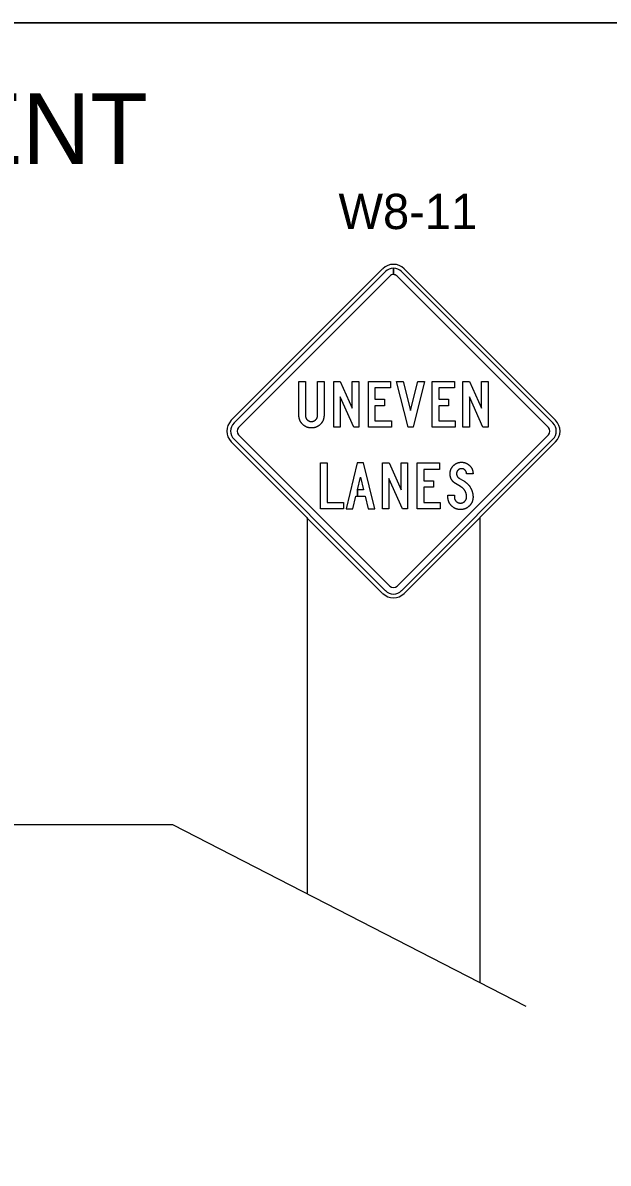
# Model space of a CAD drawing. Extents: x 0 to 32, y 0 to 21.
# Drawn here: x 20.309 to 22.635, y 16.472 to 21 of the extents above; entities that cross this region are included whole.
import ezdxf

# ---------------------------------------------------------------- set-up
doc = ezdxf.new("R2010")
doc.units = 0
for name, color, linetype in [('Default', 7, 'Continuous'), ('Level 1', 7, 'Continuous'), ('Level 63', 7, 'Continuous')]:
    doc.layers.add(name, color=color, linetype=linetype)

msp = doc.modelspace()

# ---------------------------------------------------------------- linework, layer by layer
at = {"layer": 'Default'}
msp.add_lwpolyline([(0, 21), (32, 21), (32, 0), (0, 0)], close=True, dxfattribs=at)
at = {"layer": 'Level 1'}
for p, q in [((21.7392, 20.0232), (21.1379, 19.4218)), ((21.7822, 20.0005), (21.7822, 20.0258)), ((21.7824, 20.0258), (21.7824, 20.0005)), ((22.4265, 19.4218), (21.8251, 20.0232)), ((21.1665, 19.3932), (21.1665, 19.3932)), ((21.1379, 19.3359), (21.7392, 18.7346)), ((21.8251, 18.7346), (22.4265, 19.3359)), ((21.6386, 19.1199), (21.6386, 19.1456)), ((21.6388, 19.1456), (21.6388, 19.1199)), ((21.4386, 19.0353), (21.4386, 17.5419)), ((22.1258, 19.0353), (22.1258, 17.189)), ((17.0037, 17.8163), (20.9041, 17.8163)), ((20.9041, 17.8163), (22.3087, 17.0951))]:
    msp.add_line(p, q, dxfattribs=at)
for points in [[(21.75, 20.0124), (21.1486, 19.4111)], [(21.1665, 19.3932), (21.7679, 19.9945)], [(21.7965, 19.9945), (22.3978, 19.3932)], [(22.4157, 19.4111), (21.8144, 20.0124)], [(21.5063, 19.5764), (21.5063, 19.4411), (21.5063, 19.4401), (21.5062, 19.439), (21.5062, 19.4379), (21.5061, 19.4369), (21.506, 19.4358), (21.5059, 19.4348), (21.5058, 19.4338), (21.5056, 19.4327), (21.5055, 19.4317), (21.5053, 19.4307), (21.5051, 19.4297), (21.5048, 19.4287), (21.5046, 19.4278), (21.5043, 19.4268), (21.504, 19.4258), (21.5037, 19.4249), (21.5034, 19.4239), (21.503, 19.423), (21.5026, 19.422), (21.5022, 19.4211), (21.5018, 19.4202), (21.5014, 19.4193), (21.5009, 19.4184), (21.5005, 19.4175), (21.5, 19.4166), (21.4995, 19.4157), (21.4989, 19.4149), (21.4984, 19.414), (21.4978, 19.4132), (21.4972, 19.4123), (21.4966, 19.4115), (21.4959, 19.4107), (21.4953, 19.4098), (21.4946, 19.409), (21.4939, 19.4082), (21.4932, 19.4074), (21.4925, 19.4067), (21.4917, 19.4059), (21.4909, 19.4051), (21.4902, 19.4044), (21.4894, 19.4037), (21.4886, 19.403), (21.4879, 19.4024), (21.4871, 19.4017), (21.4863, 19.4011), (21.4855, 19.4005), (21.4846, 19.3999), (21.4838, 19.3993), (21.483, 19.3988), (21.4821, 19.3982), (21.4813, 19.3977), (21.4804, 19.3972), (21.4796, 19.3968), (21.4787, 19.3963), (21.4778, 19.3959), (21.4769, 19.3955), (21.476, 19.3951), (21.4751, 19.3947), (21.4742, 19.3943), (21.4733, 19.394), (21.4723, 19.3937), (21.4714, 19.3934), (21.4705, 19.3931), (21.4695, 19.3928), (21.4685, 19.3926), (21.4676, 19.3924), (21.4666, 19.3922), (21.4656, 19.392), (21.4646, 19.3918), (21.4636, 19.3917), (21.4626, 19.3916), (21.4616, 19.3915), (21.4605, 19.3914), (21.4595, 19.3913), (21.4585, 19.3913), (21.4574, 19.3912), (21.4563, 19.3912), (21.4553, 19.3912), (21.4542, 19.3913), (21.4532, 19.3913), (21.4522, 19.3914), (21.4512, 19.3915), (21.4501, 19.3916), (21.4491, 19.3917), (21.4481, 19.3918), (21.4472, 19.392), (21.4462, 19.3922), (21.4452, 19.3924), (21.4442, 19.3926), (21.4433, 19.3928), (21.4423, 19.3931), (21.4414, 19.3934), (21.4404, 19.3937), (21.4395, 19.394), (21.4386, 19.3943), (21.4377, 19.3947), (21.4368, 19.3951), (21.4359, 19.3955), (21.435, 19.3959), (21.4341, 19.3963), (21.4333, 19.3968), (21.4324, 19.3972), (21.4315, 19.3977), (21.4307, 19.3982), (21.4299, 19.3988), (21.429, 19.3993), (21.4282, 19.3999), (21.4274, 19.4005), (21.4266, 19.4011), (21.4258, 19.4017), (21.425, 19.4024), (21.4242, 19.403), (21.4234, 19.4037), (21.4227, 19.4044), (21.4219, 19.4051), (21.4212, 19.4059), (21.4204, 19.4067), (21.4197, 19.4074), (21.4189, 19.4082), (21.4183, 19.409), (21.4176, 19.4098), (21.4169, 19.4107), (21.4163, 19.4115), (21.4157, 19.4123), (21.4151, 19.4132), (21.4145, 19.414), (21.4139, 19.4149), (21.4134, 19.4157), (21.4129, 19.4166), (21.4124, 19.4175), (21.4119, 19.4184), (21.4115, 19.4193), (21.411, 19.4202), (21.4106, 19.4211), (21.4102, 19.422), (21.4098, 19.423), (21.4095, 19.4239), (21.4092, 19.4249), (21.4088, 19.4258), (21.4086, 19.4268), (21.4083, 19.4278), (21.408, 19.4287), (21.4078, 19.4297), (21.4076, 19.4307), (21.4074, 19.4317), (21.4072, 19.4327), (21.4071, 19.4338), (21.4069, 19.4348), (21.4068, 19.4358), (21.4067, 19.4369), (21.4067, 19.4379), (21.4066, 19.439), (21.4066, 19.4401), (21.4066, 19.4411), (21.4066, 19.5764), (21.4323, 19.5764), (21.4323, 19.4411), (21.4323, 19.44), (21.4323, 19.4389), (21.4324, 19.4379), (21.4326, 19.4368), (21.4328, 19.4358), (21.433, 19.4348), (21.4333, 19.4338), (21.4336, 19.4328), (21.434, 19.4318), (21.4344, 19.4309), (21.4349, 19.43), (21.4354, 19.4291), (21.4359, 19.4282), (21.4365, 19.4273), (21.4371, 19.4265), (21.4378, 19.4256), (21.4385, 19.4248), (21.4393, 19.424), (21.44, 19.4233), (21.4408, 19.4226), (21.4416, 19.4219), (21.4424, 19.4213), (21.4432, 19.4208), (21.444, 19.4202), (21.4449, 19.4197), (21.4457, 19.4193), (21.4466, 19.4189), (21.4475, 19.4185), (21.4484, 19.4182), (21.4493, 19.4179), (21.4503, 19.4176), (21.4513, 19.4174), (21.4522, 19.4172), (21.4532, 19.4171), (21.4543, 19.417), (21.4553, 19.4169), (21.4563, 19.4169), (21.4574, 19.4169), (21.4585, 19.417), (21.4596, 19.4171), (21.4607, 19.4172), (21.4617, 19.4174), (21.4627, 19.4177), (21.4637, 19.418), (21.4647, 19.4183), (21.4656, 19.4187), (21.4666, 19.4191), (21.4675, 19.4195), (21.4684, 19.4201), (21.4693, 19.4206), (21.4702, 19.4212), (21.471, 19.4218), (21.4719, 19.4225), (21.4727, 19.4232), (21.4735, 19.424), (21.4743, 19.4248), (21.475, 19.4256), (21.4757, 19.4265), (21.4763, 19.4273), (21.4769, 19.4282), (21.4774, 19.4291), (21.4779, 19.43), (21.4784, 19.4309), (21.4788, 19.4318), (21.4792, 19.4328), (21.4795, 19.4338), (21.4798, 19.4348), (21.4801, 19.4358), (21.4803, 19.4368), (21.4804, 19.4379), (21.4805, 19.4389), (21.4806, 19.44), (21.4806, 19.4411), (21.4806, 19.5764), (21.5063, 19.5764)], [(21.6443, 19.3941), (21.6242, 19.3941), (21.5703, 19.5152), (21.5703, 19.3941), (21.5446, 19.3941), (21.5446, 19.5764), (21.5708, 19.5764), (21.6186, 19.4696), (21.6186, 19.5764), (21.6443, 19.5764), (21.6443, 19.3941)], [(21.7737, 19.3941), (21.6826, 19.3941), (21.6826, 19.5764), (21.7708, 19.5764), (21.7708, 19.5507), (21.7083, 19.5507), (21.7083, 19.5051), (21.7467, 19.5051), (21.7467, 19.4796), (21.7083, 19.4796), (21.7083, 19.4198), (21.7737, 19.4198), (21.7737, 19.3941)], [(21.9053, 19.5764), (21.8598, 19.3941), (21.8399, 19.3941), (21.7944, 19.5764), (21.8209, 19.5764), (21.85, 19.4601), (21.8789, 19.5764), (21.9053, 19.5764)], [(22.0273, 19.3941), (21.9362, 19.3941), (21.9362, 19.5764), (22.0244, 19.5764), (22.0244, 19.5507), (21.9619, 19.5507), (21.9619, 19.5051), (22.0003, 19.5051), (22.0003, 19.4796), (21.9619, 19.4796), (21.9619, 19.4198), (22.0273, 19.4198), (22.0273, 19.3941)], [(22.1578, 19.3941), (22.1377, 19.3941), (22.0838, 19.5152), (22.0838, 19.3941), (22.0581, 19.3941), (22.0581, 19.5764), (22.0843, 19.5764), (22.1321, 19.4696), (22.1321, 19.5764), (22.1578, 19.5764), (22.1578, 19.3941)], [(21.1486, 19.3467), (21.75, 18.7453)], [(21.7679, 18.7632), (21.1665, 19.3646)], [(22.3978, 19.3646), (21.7965, 18.7632)], [(21.8144, 18.7453), (22.4157, 19.3467)], [(21.5836, 19.0702), (21.4925, 19.0702), (21.4925, 19.2524), (21.5182, 19.2524), (21.5182, 19.0958), (21.5836, 19.0958), (21.5836, 19.0702)], [(21.7078, 19.0702), (21.6637, 19.2524), (21.638, 19.2524), (21.5939, 19.0702), (21.6203, 19.0702), (21.6324, 19.1199), (21.6386, 19.1199)], [(21.8383, 19.0702), (21.8182, 19.0702), (21.7642, 19.1912), (21.7642, 19.0702), (21.7386, 19.0702), (21.7386, 19.2524), (21.7648, 19.2524), (21.8126, 19.1456), (21.8126, 19.2524), (21.8383, 19.2524), (21.8383, 19.0702)], [(21.9678, 19.0702), (21.8767, 19.0702), (21.8767, 19.2524), (21.9649, 19.2524), (21.9649, 19.2267), (21.9023, 19.2267), (21.9023, 19.1811), (21.9408, 19.1811), (21.9408, 19.1556), (21.9023, 19.1556), (21.9023, 19.0958), (21.9678, 19.0958), (21.9678, 19.0702)], [(21.9985, 19.1243), (22.0242, 19.1243), (22.0242, 19.1172), (22.0242, 19.1161), (22.0243, 19.115), (22.0244, 19.1139), (22.0246, 19.1128), (22.0248, 19.1118), (22.025, 19.1108), (22.0253, 19.1098), (22.0256, 19.1088), (22.026, 19.1079), (22.0264, 19.1069), (22.0268, 19.106), (22.0273, 19.1051), (22.0279, 19.1042), (22.0285, 19.1033), (22.0291, 19.1025), (22.0298, 19.1016), (22.0305, 19.1008), (22.0312, 19.1), (22.032, 19.0993), (22.0328, 19.0986), (22.0335, 19.098), (22.0343, 19.0974), (22.0352, 19.0968), (22.036, 19.0962), (22.0368, 19.0958), (22.0377, 19.0953), (22.0386, 19.0949), (22.0395, 19.0945), (22.0404, 19.0942), (22.0413, 19.0939), (22.0423, 19.0936), (22.0432, 19.0934), (22.0442, 19.0932), (22.0452, 19.0931), (22.0462, 19.093), (22.0473, 19.0929), (22.0483, 19.0929), (22.0494, 19.0929), (22.0505, 19.093), (22.0516, 19.0931), (22.0526, 19.0933), (22.0537, 19.0935), (22.0547, 19.0937), (22.0557, 19.094), (22.0567, 19.0943), (22.0576, 19.0947), (22.0586, 19.0951), (22.0595, 19.0956), (22.0604, 19.0961), (22.0613, 19.0966), (22.0622, 19.0972), (22.063, 19.0979), (22.0638, 19.0985), (22.0647, 19.0993), (22.0655, 19.1), (22.0662, 19.1008), (22.067, 19.1016), (22.0676, 19.1025), (22.0683, 19.1033), (22.0689, 19.1042), (22.0694, 19.1051), (22.0699, 19.106), (22.0704, 19.1069), (22.0708, 19.1078), (22.0712, 19.1088), (22.0715, 19.1098), (22.0718, 19.1108), (22.072, 19.1118), (22.0722, 19.1128), (22.0724, 19.1139), (22.0725, 19.1149), (22.0726, 19.116), (22.0726, 19.1171), (22.0726, 19.118), (22.0726, 19.1188), (22.0725, 19.1196), (22.0725, 19.1204), (22.0724, 19.1212), (22.0724, 19.122), (22.0723, 19.1228), (22.0722, 19.1236), (22.0721, 19.1243), (22.072, 19.1251), (22.0719, 19.1259), (22.0718, 19.1266), (22.0717, 19.1274), (22.0715, 19.1281), (22.0714, 19.1289), (22.0712, 19.1296), (22.071, 19.1303), (22.0708, 19.1311), (22.0706, 19.1318), (22.0704, 19.1325), (22.0702, 19.1332), (22.07, 19.1339), (22.0697, 19.1346), (22.0695, 19.1353), (22.0692, 19.1359), (22.0689, 19.1366), (22.0686, 19.1373), (22.0683, 19.1379), (22.068, 19.1386), (22.0677, 19.1392), (22.0674, 19.1399), (22.067, 19.1405), (22.0667, 19.1412), (22.0663, 19.1418), (22.0659, 19.1424), (22.0656, 19.143), (22.0652, 19.1436), (22.0648, 19.1442), (22.0643, 19.1448), (22.0639, 19.1454), (22.0635, 19.146), (22.063, 19.1466), (22.0626, 19.1471), (22.0621, 19.1477), (22.0616, 19.1483), (22.0611, 19.1488), (22.0606, 19.1494), (22.0601, 19.1499), (22.0596, 19.1505), (22.059, 19.151), (22.0585, 19.1515), (22.0579, 19.152), (22.0574, 19.1525), (22.0568, 19.153), (22.0562, 19.1535), (22.0556, 19.154), (22.055, 19.1545), (22.0543, 19.155), (22.0537, 19.1555), (22.0531, 19.1559), (22.0524, 19.1564), (22.0517, 19.1569), (22.0511, 19.1573), (22.0504, 19.1578), (22.0497, 19.1582), (22.049, 19.1586), (22.0292, 19.1706), (22.0285, 19.171), (22.0278, 19.1714), (22.0271, 19.1719), (22.0264, 19.1723), (22.0257, 19.1728), (22.0251, 19.1733), (22.0245, 19.1737), (22.0238, 19.1742), (22.0232, 19.1747), (22.0226, 19.1752), (22.022, 19.1757), (22.0215, 19.1762), (22.0209, 19.1767), (22.0203, 19.1772), (22.0198, 19.1777), (22.0193, 19.1783), (22.0187, 19.1788), (22.0182, 19.1793), (22.0177, 19.1799), (22.0172, 19.1805), (22.0168, 19.181), (22.0163, 19.1816), (22.0158, 19.1822), (22.0154, 19.1827), (22.015, 19.1833), (22.0146, 19.1839), (22.0142, 19.1845), (22.0138, 19.1851), (22.0134, 19.1858), (22.013, 19.1864), (22.0126, 19.187), (22.0123, 19.1876), (22.012, 19.1883), (22.0116, 19.1889), (22.0113, 19.1896), (22.011, 19.1903), (22.0107, 19.1909), (22.0104, 19.1916), (22.0102, 19.1923), (22.0099, 19.193), (22.0097, 19.1937), (22.0094, 19.1944), (22.0092, 19.1951), (22.009, 19.1958), (22.0088, 19.1965), (22.0086, 19.1972), (22.0084, 19.198), (22.0083, 19.1987), (22.0081, 19.1995), (22.008, 19.2002), (22.0078, 19.201), (22.0077, 19.2017), (22.0076, 19.2025), (22.0075, 19.2033), (22.0074, 19.2041), (22.0073, 19.2049), (22.0073, 19.2057), (22.0072, 19.2065), (22.0072, 19.2073), (22.0072, 19.2081), (22.0071, 19.2089), (22.0071, 19.2098), (22.0071, 19.2108), (22.0072, 19.2119), (22.0072, 19.2129), (22.0073, 19.214), (22.0074, 19.215), (22.0075, 19.216), (22.0077, 19.217), (22.0078, 19.2181), (22.008, 19.2191), (22.0082, 19.22), (22.0084, 19.221), (22.0087, 19.222), (22.009, 19.223), (22.0093, 19.2239), (22.0096, 19.2248), (22.0099, 19.2258), (22.0103, 19.2267), (22.0107, 19.2276), (22.0111, 19.2285), (22.0115, 19.2294), (22.0119, 19.2303), (22.0124, 19.2312), (22.0129, 19.2321), (22.0134, 19.2329), (22.0139, 19.2338), (22.0145, 19.2346), (22.0151, 19.2355), (22.0156, 19.2363), (22.0163, 19.2371), (22.0169, 19.2379), (22.0176, 19.2387), (22.0183, 19.2395), (22.019, 19.2403), (22.0197, 19.2411), (22.0204, 19.2418), (22.0212, 19.2426), (22.022, 19.2433), (22.0228, 19.244), (22.0236, 19.2447), (22.0244, 19.2454), (22.0252, 19.246), (22.026, 19.2466), (22.0268, 19.2472), (22.0277, 19.2478), (22.0285, 19.2484), (22.0294, 19.2489), (22.0302, 19.2494), (22.0311, 19.2499), (22.032, 19.2504), (22.0329, 19.2508), (22.0338, 19.2512), (22.0347, 19.2516), (22.0356, 19.252), (22.0365, 19.2524), (22.0375, 19.2527), (22.0384, 19.253), (22.0394, 19.2533), (22.0404, 19.2536), (22.0413, 19.2538), (22.0423, 19.2541), (22.0433, 19.2543), (22.0443, 19.2545), (22.0453, 19.2546), (22.0464, 19.2548), (22.0474, 19.2549), (22.0484, 19.255), (22.0495, 19.2551), (22.0505, 19.2551), (22.0516, 19.2551), (22.0527, 19.2552), (22.0538, 19.2551), (22.0548, 19.2551), (22.0559, 19.2551), (22.0569, 19.255), (22.0579, 19.2549), (22.059, 19.2548), (22.06, 19.2546), (22.061, 19.2545), (22.062, 19.2543), (22.063, 19.2541), (22.064, 19.2538), (22.0649, 19.2536), (22.0659, 19.2533), (22.0669, 19.253), (22.0678, 19.2527), (22.0687, 19.2524), (22.0697, 19.252), (22.0706, 19.2516), (22.0715, 19.2512), (22.0724, 19.2508), (22.0733, 19.2504), (22.0742, 19.2499), (22.075, 19.2494), (22.0759, 19.2489), (22.0768, 19.2484), (22.0776, 19.2478), (22.0785, 19.2472), (22.0793, 19.2466), (22.0801, 19.246), (22.0809, 19.2454), (22.0817, 19.2447), (22.0825, 19.244), (22.0833, 19.2433), (22.0841, 19.2426), (22.0849, 19.2419), (22.0856, 19.2411), (22.0863, 19.2403), (22.0871, 19.2395), (22.0877, 19.2387), (22.0884, 19.2379), (22.0891, 19.2371), (22.0897, 19.2363), (22.0903, 19.2355), (22.0909, 19.2347), (22.0914, 19.2338), (22.092, 19.233), (22.0925, 19.2321), (22.093, 19.2312), (22.0934, 19.2303), (22.0939, 19.2295), (22.0943, 19.2286), (22.0947, 19.2276), (22.0951, 19.2267), (22.0955, 19.2258), (22.0958, 19.2249), (22.0961, 19.2239), (22.0964, 19.223), (22.0967, 19.222), (22.0969, 19.221), (22.0972, 19.2201), (22.0974, 19.2191), (22.0976, 19.2181), (22.0977, 19.2171), (22.0979, 19.2161), (22.098, 19.215), (22.0981, 19.214), (22.0982, 19.213), (22.0982, 19.2119), (22.0982, 19.2109), (22.0983, 19.2098), (22.0725, 19.2098), (22.0725, 19.2109), (22.0724, 19.2119), (22.0723, 19.213), (22.0721, 19.214), (22.0719, 19.215), (22.0716, 19.216), (22.0713, 19.2169), (22.0709, 19.2179), (22.0704, 19.2188), (22.07, 19.2197), (22.0694, 19.2205), (22.0688, 19.2214), (22.0682, 19.2222), (22.0675, 19.223), (22.0667, 19.2238), (22.0659, 19.2246), (22.0651, 19.2253), (22.0643, 19.2259), (22.0634, 19.2265), (22.0626, 19.227), (22.0617, 19.2275), (22.0608, 19.228), (22.0598, 19.2284), (22.0589, 19.2287), (22.0579, 19.229), (22.0569, 19.2292), (22.0559, 19.2294), (22.0548, 19.2295), (22.0538, 19.2296), (22.0527, 19.2296), (22.0516, 19.2296), (22.0505, 19.2295), (22.0495, 19.2294), (22.0485, 19.2292), (22.0475, 19.229), (22.0465, 19.2287), (22.0455, 19.2284), (22.0446, 19.228), (22.0437, 19.2275), (22.0428, 19.227), (22.0419, 19.2265), (22.0411, 19.2259), (22.0402, 19.2253), (22.0394, 19.2246), (22.0386, 19.2238), (22.0379, 19.223), (22.0372, 19.2222), (22.0365, 19.2214), (22.0359, 19.2205), (22.0354, 19.2197), (22.0349, 19.2188), (22.0345, 19.2178), (22.0341, 19.2169), (22.0337, 19.2159), (22.0335, 19.215), (22.0332, 19.214), (22.033, 19.213), (22.0329, 19.2119), (22.0328, 19.2108), (22.0328, 19.2098), (22.0328, 19.2089), (22.0329, 19.2081), (22.0329, 19.2073), (22.033, 19.2065), (22.0331, 19.2058), (22.0333, 19.205), (22.0334, 19.2043), (22.0336, 19.2035), (22.0339, 19.2028), (22.0341, 19.2021), (22.0344, 19.2015), (22.0347, 19.2008), (22.035, 19.2002), (22.0354, 19.1995), (22.0357, 19.1989), (22.0361, 19.1983), (22.0366, 19.1977), (22.037, 19.1971), (22.0375, 19.1966), (22.038, 19.196), (22.0385, 19.1955), (22.0391, 19.195), (22.0397, 19.1945), (22.0403, 19.194), (22.0409, 19.1935), (22.0416, 19.1931), (22.0423, 19.1926), (22.062, 19.1808), (22.0634, 19.1799), (22.0648, 19.179), (22.0662, 19.1781), (22.0675, 19.1771), (22.0689, 19.1761), (22.0702, 19.1751), (22.0714, 19.1741), (22.0727, 19.173), (22.0739, 19.1719), (22.0751, 19.1708), (22.0763, 19.1697), (22.0774, 19.1685), (22.0785, 19.1674), (22.0796, 19.1661), (22.0807, 19.1649), (22.0817, 19.1637), (22.0827, 19.1624), (22.0837, 19.1611), (22.0847, 19.1597), (22.0856, 19.1584), (22.0865, 19.157), (22.0874, 19.1556), (22.0882, 19.1542), (22.089, 19.1528), (22.0898, 19.1514), (22.0905, 19.15), (22.0912, 19.1486), (22.0918, 19.1472), (22.0925, 19.1458), (22.0931, 19.1444), (22.0936, 19.1429), (22.0941, 19.1415), (22.0946, 19.14), (22.0951, 19.1386), (22.0955, 19.1371), (22.0959, 19.1356), (22.0963, 19.1341), (22.0966, 19.1326), (22.097, 19.1311), (22.0972, 19.1296), (22.0975, 19.1281), (22.0977, 19.1266), (22.0978, 19.125), (22.098, 19.1235), (22.0981, 19.1219), (22.0982, 19.1203), (22.0982, 19.1188), (22.0983, 19.1172), (22.0982, 19.1161), (22.0982, 19.115), (22.0982, 19.114), (22.0981, 19.1129), (22.098, 19.1119), (22.0979, 19.1108), (22.0978, 19.1098), (22.0976, 19.1088), (22.0974, 19.1078), (22.0972, 19.1068), (22.097, 19.1058), (22.0968, 19.1048), (22.0965, 19.1038), (22.0963, 19.1028), (22.096, 19.1018), (22.0957, 19.1009), (22.0953, 19.0999), (22.095, 19.099), (22.0946, 19.0981), (22.0942, 19.0971), (22.0938, 19.0962), (22.0934, 19.0953), (22.0929, 19.0944), (22.0924, 19.0935), (22.0919, 19.0926), (22.0914, 19.0918), (22.0909, 19.0909), (22.0903, 19.09), (22.0898, 19.0892), (22.0892, 19.0884), (22.0885, 19.0875), (22.0879, 19.0867), (22.0873, 19.0859), (22.0866, 19.0851), (22.0859, 19.0843), (22.0852, 19.0835), (22.0844, 19.0827), (22.0837, 19.0819), (22.0829, 19.0812), (22.0822, 19.0805), (22.0814, 19.0797), (22.0806, 19.0791), (22.0798, 19.0784), (22.079, 19.0778), (22.0782, 19.0771), (22.0774, 19.0765), (22.0766, 19.0759), (22.0758, 19.0754), (22.075, 19.0748), (22.0741, 19.0743), (22.0733, 19.0738), (22.0724, 19.0733), (22.0715, 19.0728), (22.0707, 19.0724), (22.0698, 19.0719), (22.0689, 19.0715), (22.068, 19.0711), (22.0671, 19.0707), (22.0662, 19.0704), (22.0652, 19.07), (22.0643, 19.0697), (22.0634, 19.0694), (22.0624, 19.0691), (22.0615, 19.0689), (22.0605, 19.0686), (22.0595, 19.0684), (22.0586, 19.0682), (22.0576, 19.068), (22.0566, 19.0679), (22.0556, 19.0677), (22.0546, 19.0676), (22.0535, 19.0675), (22.0525, 19.0674), (22.0515, 19.0673), (22.0504, 19.0673), (22.0494, 19.0673), (22.0483, 19.0672), (22.0472, 19.0673), (22.0462, 19.0673), (22.0451, 19.0673), (22.044, 19.0674), (22.043, 19.0675), (22.042, 19.0676), (22.0409, 19.0677), (22.0399, 19.0679), (22.0389, 19.0681), (22.0379, 19.0683), (22.0369, 19.0685), (22.0359, 19.0687), (22.0349, 19.069), (22.0339, 19.0692), (22.033, 19.0695), (22.032, 19.0698), (22.0311, 19.0702), (22.0301, 19.0705), (22.0292, 19.0709), (22.0283, 19.0713), (22.0274, 19.0717), (22.0265, 19.0721), (22.0256, 19.0726), (22.0247, 19.0731), (22.0238, 19.0736), (22.0229, 19.0741), (22.0221, 19.0746), (22.0212, 19.0752), (22.0204, 19.0757), (22.0195, 19.0763), (22.0187, 19.0769), (22.0179, 19.0776), (22.0171, 19.0782), (22.0163, 19.0789), (22.0155, 19.0796), (22.0147, 19.0803), (22.0139, 19.0811), (22.0131, 19.0818), (22.0124, 19.0826), (22.0116, 19.0834), (22.0109, 19.0842), (22.0102, 19.085), (22.0095, 19.0858), (22.0089, 19.0866), (22.0083, 19.0874), (22.0076, 19.0882), (22.007, 19.0891), (22.0065, 19.0899), (22.0059, 19.0908), (22.0054, 19.0916), (22.0049, 19.0925), (22.0044, 19.0934), (22.0039, 19.0943), (22.0034, 19.0952), (22.003, 19.0961), (22.0026, 19.097), (22.0022, 19.0979), (22.0018, 19.0988), (22.0015, 19.0998), (22.0011, 19.1007), (22.0008, 19.1017), (22.0005, 19.1026), (22.0003, 19.1036), (22, 19.1046), (21.9998, 19.1056), (21.9996, 19.1066), (21.9994, 19.1076), (21.9992, 19.1086), (21.999, 19.1096), (21.9989, 19.1106), (21.9988, 19.1117), (21.9987, 19.1127), (21.9986, 19.1138), (21.9986, 19.1148), (21.9986, 19.1159), (21.9985, 19.117), (21.9985, 19.1243)], [(21.6386, 19.1456), (21.6507, 19.1965), (21.6631, 19.1456)], [(21.6631, 19.1456), (21.6388, 19.1456)], [(21.6388, 19.1199), (21.6693, 19.1199), (21.6813, 19.0702), (21.7078, 19.0702)]]:
    msp.add_lwpolyline(points, dxfattribs=at)
for centre, radius, start, end in [((21.7822, 19.9802), 0.0607, 45, 135), ((21.7822, 19.9802), 0.0456, 90, 135), ((21.7822, 19.9802), 0.0456, 45, 89.7454), ((21.7822, 19.9802), 0.0202, 90, 135), ((21.7822, 19.9802), 0.0202, 45, 89.427), ((21.1808, 19.3789), 0.0607, 135, 225), ((21.1808, 19.3789), 0.0456, 135, 225), ((21.1808, 19.3789), 0.0202, 135, 225), ((22.3835, 19.3789), 0.0202, 315, 45), ((22.3835, 19.3789), 0.0456, 315, 45), ((22.3835, 19.3789), 0.0607, 315, 45), ((21.7822, 18.7776), 0.0202, 225, 315), ((21.7822, 18.7776), 0.0607, 225, 315), ((21.7822, 18.7776), 0.0456, 225, 315)]:
    msp.add_arc(centre, radius, start, end, dxfattribs=at)
at = {"layer": 'Level 63'}
msp.add_line((32, 21), (0, 21), dxfattribs=at)

# ---------------------------------------------------------------- texts
at = {"layer": 'Level 1'}
msp.add_text('DROP-OFF BETWEEN ADJACENT', height=0.28, dxfattribs=at).set_placement((14.8152, 20.44))
msp.add_text('W8-11', height=0.14, rotation=360, dxfattribs=at).set_placement((21.5639, 20.181))

doc.saveas('drawing.dxf')
